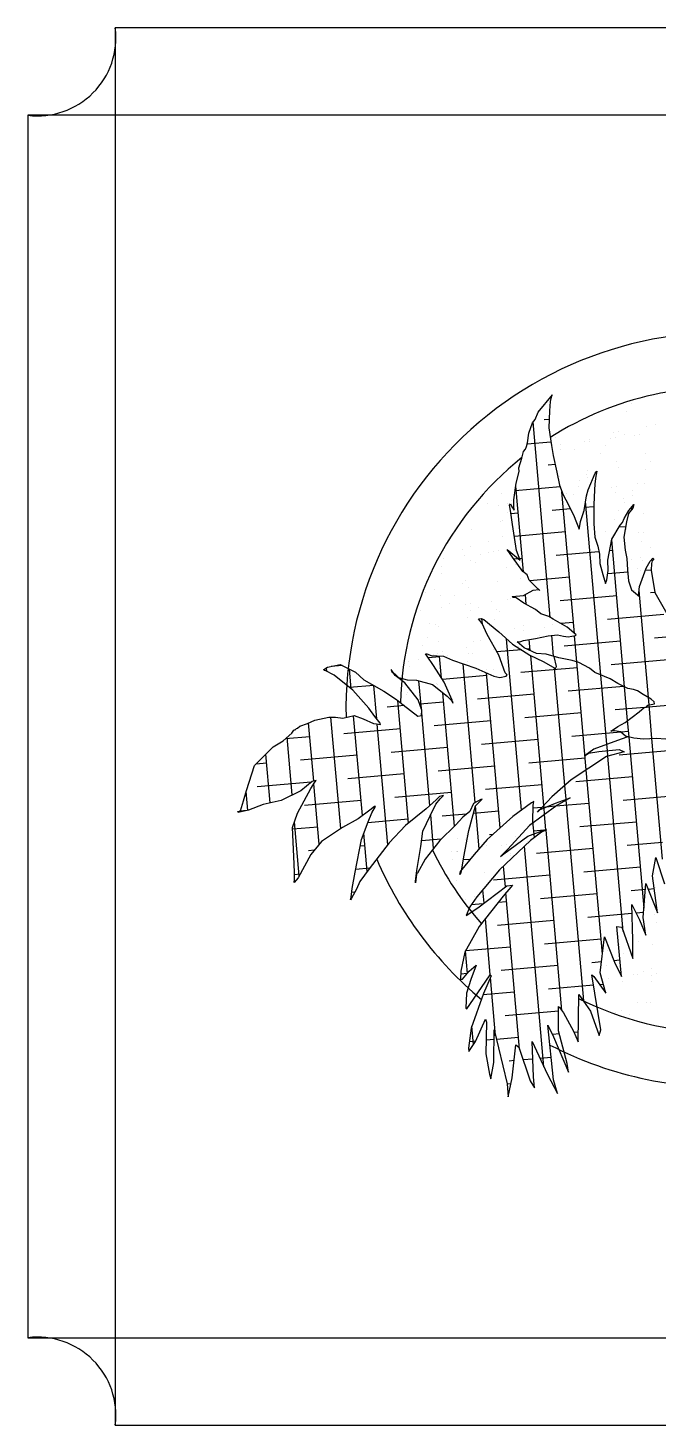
# Model space of a CAD drawing. Header units: inches. Extents: x 50.27 to 53.33, y 56.39 to 58.73.
# Drawn here: x 51.705 to 51.976, y 56.989 to 57.589 of the extents above; entities that cross this region are included whole.
import ezdxf

# ---------------------------------------------------------------- set-up
doc = ezdxf.new("R2010")
doc.units = ezdxf.units.IN
doc.header["$MEASUREMENT"] = 0

msp = doc.modelspace()

# ---------------------------------------------------------------- linework, layer by layer
for p, q in [((51.74254, 57.58908), (51.74254, 56.98908)), ((52.26754, 57.58908), (51.74254, 57.58908)), ((52.30504, 57.55158), (51.70504, 57.55158)), ((51.70504, 57.55158), (51.70504, 57.02658)), ((51.70504, 57.02658), (52.30504, 57.02658)), ((51.74254, 56.98908), (52.26754, 56.98908))]:
    msp.add_line(p, q)
at = {"color": 252}
for p, q in [((51.92405, 57.42413), (51.93031, 57.43158)), ((51.92929, 57.42868), (51.92893, 57.42465)), ((51.92988, 57.43107), (51.92929, 57.42868)), ((51.92982, 57.43081), (51.92965, 57.4308)), ((51.93031, 57.43158), (51.92988, 57.43107)), ((51.95895, 57.4274), (51.95895, 57.4274)), ((51.96437, 57.42768), (51.96437, 57.42768)), ((51.92161, 57.41954), (51.92275, 57.42089)), ((51.92275, 57.42089), (51.92405, 57.42413)), ((51.92879, 57.42094), (51.92672, 57.42075)), ((51.92893, 57.42465), (51.92866, 57.41738)), ((51.96217, 57.42423), (51.96217, 57.42423)), ((51.91957, 57.41086), (51.92007, 57.41506)), ((51.92007, 57.41506), (51.92161, 57.41954)), ((51.92925, 57.33595), (51.92191, 57.41989)), ((51.92866, 57.41738), (51.92976, 57.40981)), ((51.95643, 57.41522), (51.95643, 57.41522)), ((51.95843, 57.41556), (51.95843, 57.41556)), ((51.96098, 57.41454), (51.96098, 57.41454)), ((51.96554, 57.41422), (51.96554, 57.41422)), ((51.96747, 57.41448), (51.96747, 57.41448)), ((51.97077, 57.41812), (51.97077, 57.41812)), ((51.97437, 57.41876), (51.97437, 57.41876)), ((51.91784, 57.40712), (51.91869, 57.40813)), ((51.91869, 57.40813), (51.91905, 57.40928)), ((51.91905, 57.40928), (51.91957, 57.41086)), ((51.92956, 57.41122), (51.91939, 57.41033)), ((51.92976, 57.40981), (51.93051, 57.40543)), ((51.93143, 57.41323), (51.93143, 57.41323)), ((51.9336, 57.41002), (51.9336, 57.41002)), ((51.93364, 57.40822), (51.93364, 57.40822)), ((51.94404, 57.41139), (51.94404, 57.41139)), ((51.94598, 57.41165), (51.94598, 57.41165)), ((51.94605, 57.41218), (51.94605, 57.41218)), ((51.95299, 57.40982), (51.95299, 57.40982)), ((51.9551, 57.41285), (51.9551, 57.41285)), ((51.95726, 57.41337), (51.95726, 57.41337)), ((51.91582, 57.40015), (51.91708, 57.40429)), ((51.91708, 57.40429), (51.91784, 57.40712)), ((51.93051, 57.40543), (51.93204, 57.39837)), ((51.93978, 57.40786), (51.93978, 57.40786)), ((51.95079, 57.40637), (51.95079, 57.40637)), ((51.95788, 57.4029), (51.95788, 57.4029)), ((51.97026, 57.40627), (51.97026, 57.40627)), ((51.97236, 57.40296), (51.97236, 57.40296)), ((51.91472, 57.39357), (51.91593, 57.39861)), ((51.91593, 57.39861), (51.91582, 57.40015)), ((51.93135, 57.40158), (51.92842, 57.40133)), ((51.93204, 57.39837), (51.9332, 57.39279)), ((51.93312, 57.39637), (51.93312, 57.39637)), ((51.94505, 57.39736), (51.94505, 57.39736)), ((51.94547, 57.39893), (51.94547, 57.39893)), ((51.94559, 57.39076), (51.94851, 57.39783)), ((51.94891, 57.39663), (51.94836, 57.39334)), ((51.94851, 57.39783), (51.94922, 57.39868)), ((51.94922, 57.39868), (51.94891, 57.39663)), ((51.95879, 57.40013), (51.95879, 57.40013)), ((51.97016, 57.3995), (51.97016, 57.3995)), ((51.9137, 57.38635), (51.91472, 57.39357)), ((51.93351, 57.39199), (51.91426, 57.3903)), ((51.91775, 57.35552), (51.91454, 57.39226)), ((51.9332, 57.39279), (51.93485, 57.38851)), ((51.94162, 57.39196), (51.94162, 57.39196)), ((51.94168, 57.39473), (51.94168, 57.39473)), ((51.94485, 57.3882), (51.94559, 57.39076)), ((51.94527, 57.39049), (51.94527, 57.39049)), ((51.9454, 57.39591), (51.9454, 57.39591)), ((51.94836, 57.39334), (51.94812, 57.38777)), ((51.95571, 57.39186), (51.95571, 57.39186)), ((51.95765, 57.39211), (51.95765, 57.39211)), ((51.96442, 57.39049), (51.96442, 57.39049)), ((51.96677, 57.39332), (51.96677, 57.39332)), ((51.9697, 57.39361), (51.9697, 57.39361)), ((51.90228, 57.38482), (51.90228, 57.38482)), ((51.90833, 57.38903), (51.90833, 57.38903)), ((51.91081, 57.385), (51.91081, 57.385)), ((51.91185, 57.38414), (51.91228, 57.38465)), ((51.91215, 57.38187), (51.91185, 57.38414)), ((51.91228, 57.38465), (51.91279, 57.38335)), ((51.91272, 57.3862), (51.91272, 57.3862)), ((51.91358, 57.38356), (51.9137, 57.38635)), ((51.93964, 57.32908), (51.93432, 57.38988)), ((51.93485, 57.38851), (51.93714, 57.38428)), ((51.93615, 57.38928), (51.93615, 57.38928)), ((51.93714, 57.38428), (51.93962, 57.37932)), ((51.93942, 57.38851), (51.93942, 57.38851)), ((51.9439, 57.38178), (51.94485, 57.3882)), ((51.95099, 57.31117), (51.94448, 57.38565)), ((51.94804, 57.38408), (51.94796, 57.37607)), ((51.94812, 57.38777), (51.94804, 57.38408)), ((51.9573, 57.38965), (51.9573, 57.38965)), ((51.96069, 57.387), (51.96069, 57.387)), ((51.96098, 57.3851), (51.96098, 57.3851)), ((51.96309, 57.38185), (51.96522, 57.38439)), ((51.96441, 57.38818), (51.96441, 57.38818)), ((51.96522, 57.38439), (51.9647, 57.38281)), ((51.90709, 57.38383), (51.90709, 57.38383)), ((51.91087, 57.38096), (51.91087, 57.38096)), ((51.91314, 57.37584), (51.91215, 57.38187)), ((51.91555, 57.38063), (51.9124, 57.38035)), ((51.91279, 57.38335), (51.91381, 57.38192)), ((51.91381, 57.38192), (51.91358, 57.38356)), ((51.93798, 57.38259), (51.93012, 57.3819)), ((51.93962, 57.37932), (51.94021, 57.37738)), ((51.94222, 57.37714), (51.9439, 57.38178)), ((51.94321, 57.38149), (51.94321, 57.38149)), ((51.94804, 57.38347), (51.9441, 57.38313)), ((51.95878, 57.38164), (51.95878, 57.38164)), ((51.96034, 57.37665), (51.961, 57.3784)), ((51.961, 57.3784), (51.96309, 57.38185)), ((51.96285, 57.38061), (51.96202, 57.37697)), ((51.9647, 57.38281), (51.96285, 57.38061)), ((51.96434, 57.38238), (51.96426, 57.38325)), ((51.96913, 57.38036), (51.96913, 57.38036)), ((51.89543, 57.37381), (51.89543, 57.37381)), ((51.90782, 57.37719), (51.90782, 57.37719)), ((51.90867, 57.37751), (51.90867, 57.37751)), ((51.91481, 57.36463), (51.91314, 57.37584)), ((51.93583, 57.37261), (51.91391, 57.3707)), ((51.94021, 57.37738), (51.94167, 57.37384)), ((51.94167, 57.37384), (51.94205, 57.37526)), ((51.94205, 57.37526), (51.94222, 57.37714)), ((51.94796, 57.37607), (51.94848, 57.37044)), ((51.95304, 57.37263), (51.95304, 57.37263)), ((51.95576, 57.36952), (51.95934, 57.37547)), ((51.95678, 57.3778), (51.95678, 57.3778)), ((51.96167, 57.37488), (51.95884, 57.37463)), ((51.95934, 57.37547), (51.96034, 57.37665)), ((51.96202, 57.37697), (51.96092, 57.37039)), ((51.96222, 57.37376), (51.96222, 57.37376)), ((51.96738, 57.37233), (51.96738, 57.37233)), ((51.96932, 57.37258), (51.96932, 57.37258)), ((51.89523, 57.36636), (51.89523, 57.36636)), ((51.90293, 57.3685), (51.90293, 57.3685)), ((51.90862, 57.37059), (51.90862, 57.37059)), ((51.94848, 57.37044), (51.94966, 57.36656)), ((51.94883, 57.36954), (51.94883, 57.36954)), ((51.94961, 57.36724), (51.94961, 57.36724)), ((51.94966, 57.36656), (51.95036, 57.36309)), ((51.95407, 57.36055), (51.95576, 57.36952)), ((51.96122, 57.30616), (51.9557, 57.3692)), ((51.96092, 57.37039), (51.96143, 57.36476)), ((51.96861, 57.36852), (51.96861, 57.36852)), ((51.88139, 57.36101), (51.88139, 57.36101)), ((51.88332, 57.36126), (51.88332, 57.36126)), ((51.89151, 57.36519), (51.89151, 57.36519)), ((51.89245, 57.36246), (51.89245, 57.36246)), ((51.89486, 57.36056), (51.89486, 57.36056)), ((51.89949, 57.3631), (51.89949, 57.3631)), ((51.90289, 57.36384), (51.90289, 57.36384)), ((51.90482, 57.36409), (51.90482, 57.36409)), ((51.90726, 57.36452), (51.90726, 57.36452)), ((51.91079, 57.36512), (51.91634, 57.36046)), ((51.91303, 57.36179), (51.91079, 57.36512)), ((51.91757, 57.35568), (51.91303, 57.36179)), ((51.91562, 57.36106), (51.9137, 57.36089)), ((51.91395, 57.36529), (51.91395, 57.36529)), ((51.91594, 57.36166), (51.91481, 57.36463)), ((51.91634, 57.36046), (51.91594, 57.36166)), ((51.91725, 57.3612), (51.91613, 57.3611)), ((51.95016, 57.36408), (51.93182, 57.36248)), ((51.95036, 57.36309), (51.95064, 57.3591)), ((51.95419, 57.35612), (51.95407, 57.36055)), ((51.95611, 57.3646), (51.95481, 57.36449)), ((51.96143, 57.36476), (51.96214, 57.36128)), ((51.96214, 57.36128), (51.96247, 57.35639)), ((51.96413, 57.36064), (51.96413, 57.36064)), ((51.96785, 57.36181), (51.96785, 57.36181)), ((51.96897, 57.36037), (51.96897, 57.36037)), ((51.97053, 57.35713), (51.97219, 57.36006)), ((51.97219, 57.36006), (51.97333, 57.36142)), ((51.97241, 57.36577), (51.97241, 57.36577)), ((51.97309, 57.36018), (51.97274, 57.35903)), ((51.9738, 57.36102), (51.97309, 57.36018)), ((51.97333, 57.36142), (51.9738, 57.36102)), ((51.88251, 57.358), (51.88251, 57.358)), ((51.88275, 57.35495), (51.88275, 57.35495)), ((51.89729, 57.35965), (51.89729, 57.35965)), ((51.91052, 57.35746), (51.91052, 57.35746)), ((51.91424, 57.35863), (51.91424, 57.35863)), ((51.91934, 57.35419), (51.91757, 57.35568)), ((51.92028, 57.35196), (51.91934, 57.35419)), ((51.95064, 57.3591), (51.95187, 57.35432)), ((51.95187, 57.35432), (51.95304, 57.35044)), ((51.95357, 57.35203), (51.95419, 57.35612)), ((51.96257, 57.35538), (51.95396, 57.35463)), ((51.96247, 57.35639), (51.96293, 57.35167)), ((51.96677, 57.35692), (51.96677, 57.35692)), ((51.96754, 57.34924), (51.97053, 57.35713)), ((51.96806, 57.35586), (51.96806, 57.35586)), ((51.97261, 57.35626), (51.97012, 57.35604)), ((51.97274, 57.35903), (51.97261, 57.35625)), ((51.97261, 57.35625), (51.97416, 57.34658)), ((51.89155, 57.35064), (51.89155, 57.35064)), ((51.89304, 57.35195), (51.89304, 57.35195)), ((51.89434, 57.34871), (51.89434, 57.34871)), ((51.90668, 57.35128), (51.90668, 57.35128)), ((51.91666, 57.35279), (51.91666, 57.35279)), ((51.92307, 57.34904), (51.92028, 57.35196)), ((51.93753, 57.35319), (51.92053, 57.3517)), ((51.92484, 57.34755), (51.92307, 57.34904)), ((51.95304, 57.35044), (51.95357, 57.35203)), ((51.96293, 57.35167), (51.96411, 57.34779)), ((51.96718, 57.34522), (51.96754, 57.34924)), ((51.87593, 57.34656), (51.87593, 57.34656)), ((51.87965, 57.34773), (51.87965, 57.34773)), ((51.88196, 57.34534), (51.88196, 57.34534)), ((51.88811, 57.34524), (51.88811, 57.34524)), ((51.90412, 57.34293), (51.90412, 57.34293)), ((51.91092, 57.34377), (51.91092, 57.34377)), ((51.91205, 57.34422), (51.91205, 57.34422)), ((51.91292, 57.34486), (51.91779, 57.34539)), ((51.91339, 57.34446), (51.91292, 57.34486)), ((51.91464, 57.34428), (51.91339, 57.34446)), ((51.918, 57.34204), (51.91464, 57.34428)), ((51.91779, 57.34539), (51.92193, 57.34768)), ((51.92103, 57.34036), (51.918, 57.34204)), ((51.91898, 57.3415), (51.9186, 57.34583)), ((51.92193, 57.34768), (51.92437, 57.34795)), ((51.92437, 57.34795), (51.92484, 57.34755)), ((51.9578, 57.34518), (51.93352, 57.34305)), ((51.96411, 57.34779), (51.96754, 57.34492)), ((51.96566, 57.3474), (51.96566, 57.3474)), ((51.96754, 57.34492), (51.96718, 57.34522)), ((51.97141, 57.30153), (51.96739, 57.3475)), ((51.97416, 57.34661), (51.97237, 57.34645)), ((51.97416, 57.34658), (51.97988, 57.33659)), ((51.8735, 57.3389), (51.8735, 57.3389)), ((51.88262, 57.3401), (51.88262, 57.3401)), ((51.88591, 57.34179), (51.88591, 57.34179)), ((51.89306, 57.34147), (51.89306, 57.34147)), ((51.89379, 57.33605), (51.89379, 57.33605)), ((51.89494, 57.33883), (51.89494, 57.33883)), ((51.89499, 57.34173), (51.89499, 57.34173)), ((51.89866, 57.34), (51.89866, 57.34)), ((51.90617, 57.33943), (51.90617, 57.33943)), ((51.90748, 57.33838), (51.90748, 57.33838)), ((51.91895, 57.34178), (51.91854, 57.34174)), ((51.92296, 57.33931), (51.92103, 57.34036)), ((51.92521, 57.33743), (51.92296, 57.33931)), ((51.92866, 57.33627), (51.92521, 57.33743)), ((51.9306, 57.33522), (51.92866, 57.33627)), ((51.97808, 57.33716), (51.9538, 57.33504)), ((51.87746, 57.33331), (51.87746, 57.33331)), ((51.88017, 57.33278), (51.88017, 57.33278)), ((51.88138, 57.33209), (51.88138, 57.33209)), ((51.89854, 57.33525), (51.89959, 57.33548)), ((51.90007, 57.33332), (51.89854, 57.33525)), ((51.89959, 57.33548), (51.90079, 57.33507)), ((51.90013, 57.33319), (51.89994, 57.33536)), ((51.90223, 57.32859), (51.90007, 57.33332)), ((51.90079, 57.33507), (51.9072, 57.32969)), ((51.90528, 57.33493), (51.90528, 57.33493)), ((51.91396, 57.3311), (51.91396, 57.3311)), ((51.91767, 57.33227), (51.91767, 57.33227)), ((51.918, 57.33015), (51.918, 57.33015)), ((51.92685, 57.33152), (51.92685, 57.33152)), ((51.93034, 57.33271), (51.93034, 57.33271)), ((51.93651, 57.3317), (51.9306, 57.33522)), ((51.93923, 57.33376), (51.93384, 57.33329)), ((51.94041, 57.32843), (51.93651, 57.3317)), ((51.86903, 57.32953), (51.86903, 57.32953)), ((51.87673, 57.32738), (51.87673, 57.32738)), ((51.88109, 57.32543), (51.88109, 57.32543)), ((51.89647, 57.32558), (51.89647, 57.32558)), ((51.89954, 57.32591), (51.89954, 57.32591)), ((51.90719, 57.31972), (51.90223, 57.32859)), ((51.9072, 57.32969), (51.9131, 57.32443)), ((51.91692, 57.2531), (51.91048, 57.32676)), ((51.9131, 57.32443), (51.92046, 57.31972)), ((51.91512, 57.3254), (51.91666, 57.32556)), ((51.91807, 57.32293), (51.91512, 57.3254)), ((51.91666, 57.32556), (51.91784, 57.32601)), ((51.91784, 57.32601), (51.923, 57.32687)), ((51.92071, 57.32171), (51.9203, 57.32642)), ((51.923, 57.32687), (51.92844, 57.32808)), ((51.92465, 57.32806), (51.92465, 57.32806)), ((51.92844, 57.32808), (51.93242, 57.3285)), ((51.93072, 57.3192), (51.92992, 57.32824)), ((51.93242, 57.3285), (51.9349, 57.32786)), ((51.9349, 57.32786), (51.93691, 57.32761)), ((51.9595, 57.32575), (51.93522, 57.32363)), ((51.93691, 57.32761), (51.94013, 57.32809)), ((51.94071, 57.3168), (51.93973, 57.32803)), ((51.94013, 57.32809), (51.94041, 57.32843)), ((51.99222, 57.32861), (51.97407, 57.32702)), ((51.87453, 57.32393), (51.87453, 57.32393)), ((51.87579, 57.32024), (51.87624, 57.32034)), ((51.87648, 57.31926), (51.87579, 57.32024)), ((51.87624, 57.32034), (51.87814, 57.31963)), ((51.8791, 57.31531), (51.87648, 57.31926)), ((51.8818, 57.31895), (51.87697, 57.31853)), ((51.87814, 57.31963), (51.88344, 57.31922)), ((51.87936, 57.32019), (51.87936, 57.32019)), ((51.88086, 57.32024), (51.88086, 57.32024)), ((51.8826, 57.30986), (51.88177, 57.31935)), ((51.88308, 57.32136), (51.88308, 57.32136)), ((51.88344, 57.31922), (51.88728, 57.31758)), ((51.88517, 57.31937), (51.88517, 57.31937)), ((51.89321, 57.3228), (51.89321, 57.3228)), ((51.89429, 57.32057), (51.89429, 57.32057)), ((51.8961, 57.32052), (51.8961, 57.32052)), ((51.90473, 57.32194), (51.90473, 57.32194)), ((51.91687, 57.32202), (51.90642, 57.32111)), ((51.90997, 57.31219), (51.90719, 57.31972)), ((51.91579, 57.3234), (51.91579, 57.3234)), ((51.92344, 57.32044), (51.91807, 57.32293)), ((51.92065, 57.32235), (51.91953, 57.32225)), ((51.92046, 57.31972), (51.92629, 57.31694)), ((51.92653, 57.25518), (51.9209, 57.31951)), ((51.9276, 57.32012), (51.92344, 57.32044)), ((51.93292, 57.31855), (51.9276, 57.32012)), ((51.93198, 57.3148), (51.93103, 57.31911)), ((51.93867, 57.31748), (51.93292, 57.31855)), ((51.8321, 57.31351), (51.83361, 57.31452)), ((51.83219, 57.31308), (51.8321, 57.31351)), ((51.83264, 57.31318), (51.83219, 57.31308)), ((51.83658, 57.3111), (51.83264, 57.31318)), ((51.83341, 57.31278), (51.83327, 57.3143)), ((51.83361, 57.31452), (51.83903, 57.31572)), ((51.8399, 57.31529), (51.8352, 57.31487)), ((51.83903, 57.31572), (51.84561, 57.31242)), ((51.84385, 57.3052), (51.84311, 57.31368)), ((51.84561, 57.31242), (51.84918, 57.30914)), ((51.86267, 57.311), (51.861, 57.31357)), ((51.861, 57.31357), (51.86124, 57.31249)), ((51.86124, 57.31249), (51.86253, 57.31164)), ((51.86848, 57.31687), (51.86848, 57.31687)), ((51.86879, 57.31492), (51.86879, 57.31492)), ((51.87279, 57.31774), (51.87279, 57.31774)), ((51.88368, 57.30818), (51.8791, 57.31531)), ((51.88728, 57.31758), (51.89737, 57.31415)), ((51.89706, 57.25637), (51.89184, 57.31603)), ((51.8939, 57.31707), (51.8939, 57.31707)), ((51.89737, 57.31415), (51.90509, 57.31065)), ((51.9078, 57.24554), (51.90198, 57.31206)), ((51.9021, 57.31363), (51.9021, 57.31363)), ((51.90504, 57.31352), (51.90504, 57.31352)), ((51.91081, 57.31124), (51.90997, 57.31219)), ((51.94093, 57.31434), (51.91665, 57.31221)), ((51.92629, 57.31694), (51.93152, 57.31402)), ((51.93557, 57.26377), (51.93115, 57.31422)), ((51.93152, 57.31402), (51.93198, 57.3148)), ((51.94151, 57.31654), (51.93867, 57.31748)), ((51.94477, 57.27047), (51.94071, 57.3168)), ((51.94612, 57.31411), (51.94151, 57.31654)), ((51.94836, 57.31223), (51.94612, 57.31411)), ((51.95499, 57.30956), (51.94836, 57.31223)), ((51.97978, 57.31774), (51.9555, 57.31561)), ((51.84448, 57.3047), (51.83658, 57.3111)), ((51.85353, 57.30669), (51.84314, 57.30578)), ((51.84918, 57.30914), (51.85784, 57.30426)), ((51.85476, 57.29242), (51.85351, 57.3067)), ((51.86253, 57.31164), (51.86412, 57.31018)), ((51.86685, 57.30784), (51.86267, 57.311)), ((51.86412, 57.31018), (51.86781, 57.30919)), ((51.87258, 57.30051), (51.86685, 57.30784)), ((51.86781, 57.30919), (51.87182, 57.30894)), ((51.87182, 57.30894), (51.87871, 57.30707)), ((51.87396, 57.29674), (51.87292, 57.30865)), ((51.87871, 57.30707), (51.88502, 57.30213)), ((51.88031, 57.30758), (51.88031, 57.30758)), ((51.88089, 57.30695), (51.88089, 57.30695)), ((51.90208, 57.31094), (51.88298, 57.30927)), ((51.88715, 57.30034), (51.88368, 57.30818)), ((51.90509, 57.31065), (51.90759, 57.31007)), ((51.90759, 57.31007), (51.9103, 57.31067)), ((51.9103, 57.31067), (51.91081, 57.31124)), ((51.96094, 57.3063), (51.93692, 57.3042)), ((51.95359, 57.28145), (51.95099, 57.31117)), ((51.95837, 57.30759), (51.95499, 57.30956)), ((51.96262, 57.30546), (51.95837, 57.30759)), ((51.9612, 57.30632), (51.96094, 57.3063)), ((51.96249, 57.29164), (51.96122, 57.30616)), ((51.85141, 57.29695), (51.84448, 57.3047)), ((51.85784, 57.30426), (51.86322, 57.3007)), ((51.86322, 57.3007), (51.8661, 57.29839)), ((51.86847, 57.2476), (51.86387, 57.30018)), ((51.8675, 57.30273), (51.8675, 57.30273)), ((51.8679, 57.30362), (51.8679, 57.30362)), ((51.87419, 57.29611), (51.87258, 57.30051)), ((51.88816, 57.24632), (51.88314, 57.3036)), ((51.88472, 57.30266), (51.88472, 57.30266)), ((51.88502, 57.30213), (51.88646, 57.30064)), ((51.88646, 57.30064), (51.8873, 57.29969)), ((51.88744, 57.29904), (51.88715, 57.30034)), ((51.92235, 57.30293), (51.89807, 57.3008)), ((51.96499, 57.30492), (51.96262, 57.30546)), ((51.96671, 57.30434), (51.96499, 57.30492)), ((51.96924, 57.30279), (51.96671, 57.30434)), ((51.97262, 57.30082), (51.96924, 57.30279)), ((51.97169, 57.29832), (51.97141, 57.30153)), ((51.97392, 57.29973), (51.97262, 57.30082)), ((51.85392, 57.29343), (51.85141, 57.29695)), ((51.86654, 57.29804), (51.85922, 57.2974)), ((51.8661, 57.29839), (51.87241, 57.29345)), ((51.8835, 57.29953), (51.87327, 57.29863)), ((51.87341, 57.29675), (51.87341, 57.29675)), ((51.87406, 57.29382), (51.87419, 57.29611)), ((51.8776, 57.25514), (51.87412, 57.29488)), ((51.8873, 57.29969), (51.88744, 57.29904)), ((51.94263, 57.29491), (51.91835, 57.29279)), ((51.96992, 57.2973), (51.9572, 57.29619)), ((51.96145, 57.29086), (51.96744, 57.29536)), ((51.96744, 57.29536), (51.96964, 57.29726)), ((51.96964, 57.29726), (51.97054, 57.29738)), ((51.98148, 57.29831), (51.96992, 57.2973)), ((51.97054, 57.29738), (51.97125, 57.29822)), ((51.97125, 57.29822), (51.97397, 57.29883)), ((51.97295, 57.28388), (51.97169, 57.29832)), ((51.97397, 57.29883), (51.97392, 57.29973)), ((51.81981, 57.28769), (51.82031, 57.28825)), ((51.82031, 57.28825), (51.82076, 57.28835)), ((51.82076, 57.28835), (51.82183, 57.28927)), ((51.82183, 57.28927), (51.82504, 57.29043)), ((51.82504, 57.29043), (51.82821, 57.29181)), ((51.82774, 57.26566), (51.82555, 57.29065)), ((51.82821, 57.29181), (51.83424, 57.29315)), ((51.83424, 57.29315), (51.83709, 57.2931)), ((51.83932, 57.24521), (51.83512, 57.29313)), ((51.83709, 57.2931), (51.84019, 57.29265)), ((51.84019, 57.29265), (51.84516, 57.29376)), ((51.86492, 57.28811), (51.84064, 57.28599)), ((51.84861, 57.25082), (51.84486, 57.29369)), ((51.84516, 57.29376), (51.84895, 57.29233)), ((51.84895, 57.29233), (51.85334, 57.29036)), ((51.85334, 57.29036), (51.85464, 57.29019)), ((51.8563, 57.29056), (51.85392, 57.29343)), ((51.85464, 57.29019), (51.85644, 57.28991)), ((51.8595, 57.23828), (51.85496, 57.29014)), ((51.85644, 57.28991), (51.8563, 57.29056)), ((51.87241, 57.29345), (51.87406, 57.29382)), ((51.90378, 57.29151), (51.87949, 57.28939)), ((51.95527, 57.2871), (51.95688, 57.28806)), ((51.95688, 57.28806), (51.95837, 57.28911)), ((51.95837, 57.28911), (51.96145, 57.29086)), ((51.96311, 57.28457), (51.96249, 57.29164)), ((51.81036, 57.28038), (51.81455, 57.2829)), ((51.81455, 57.2829), (51.81839, 57.28624)), ((51.82607, 57.28471), (51.81558, 57.2838)), ((51.81848, 57.25968), (51.81631, 57.28443)), ((51.81839, 57.28624), (51.8192, 57.28755)), ((51.8192, 57.28755), (51.81981, 57.28769)), ((51.8192, 57.28755), (51.81981, 57.28769)), ((51.81981, 57.28769), (51.8192, 57.28755)), ((51.92405, 57.2835), (51.89977, 57.28137)), ((51.95963, 57.28661), (51.93862, 57.28477)), ((51.95966, 57.2837), (51.94797, 57.27936)), ((51.95617, 57.28721), (51.95527, 57.2871)), ((51.95681, 57.28725), (51.95617, 57.28721)), ((51.95943, 57.28678), (51.95681, 57.28725)), ((51.96156, 57.28499), (51.95943, 57.28678)), ((51.9629, 57.2869), (51.95963, 57.28661)), ((51.96258, 57.28471), (51.95966, 57.2837)), ((51.96515, 57.284), (51.96156, 57.28499)), ((51.96954, 57.21109), (51.96311, 57.28457)), ((51.96932, 57.28368), (51.96515, 57.284)), ((51.9748, 57.28398), (51.96932, 57.28368)), ((51.97748, 57.23211), (51.97295, 57.28388)), ((51.97897, 57.28366), (51.9748, 57.28398)), ((51.80236, 57.27227), (51.81036, 57.28038)), ((51.80898, 57.2563), (51.80716, 57.27714)), ((51.84635, 57.2767), (51.82207, 57.27458)), ((51.8852, 57.2801), (51.86092, 57.27798)), ((51.95341, 57.27624), (51.93828, 57.26614)), ((51.94797, 57.27936), (51.9443, 57.27667)), ((51.9443, 57.27667), (51.94565, 57.27756)), ((51.94565, 57.27756), (51.95017, 57.27838)), ((51.95017, 57.27838), (51.95888, 57.27916)), ((51.96108, 57.27818), (51.95341, 57.27624)), ((51.95383, 57.27871), (51.95359, 57.28145)), ((51.95403, 57.2764), (51.95383, 57.27871)), ((51.96063, 57.201), (51.95403, 57.2764)), ((51.95888, 57.27916), (51.96108, 57.27818)), ((51.98318, 57.27889), (51.9589, 57.27676)), ((51.7989, 57.26154), (51.80236, 57.27227)), ((51.8075, 57.2733), (51.80299, 57.27291)), ((51.90548, 57.27209), (51.88119, 57.26996)), ((51.94433, 57.27549), (51.92004, 57.27336)), ((51.95169, 57.19134), (51.94477, 57.27047)), ((51.82669, 57.26519), (51.80349, 57.26316)), ((51.82709, 57.26552), (51.82213, 57.26148)), ((51.8265, 57.26245), (51.82828, 57.2651)), ((51.82874, 57.26589), (51.82709, 57.26552)), ((51.83011, 57.23853), (51.82785, 57.26445)), ((51.82828, 57.2651), (51.82874, 57.26589)), ((51.86662, 57.26869), (51.84234, 57.26656)), ((51.92575, 57.26407), (51.90147, 57.26195)), ((51.93828, 57.26614), (51.93002, 57.25893)), ((51.9646, 57.26747), (51.94032, 57.26535)), ((51.79765, 57.25719), (51.7989, 57.26154)), ((51.79948, 57.25306), (51.79878, 57.26112)), ((51.82213, 57.26148), (51.81373, 57.25735)), ((51.82078, 57.25189), (51.8265, 57.26245)), ((51.8869, 57.26067), (51.86262, 57.25855)), ((51.88176, 57.25906), (51.88034, 57.25761)), ((51.88342, 57.25943), (51.88176, 57.25906)), ((51.882, 57.25798), (51.88342, 57.25943)), ((51.93002, 57.25893), (51.92384, 57.25228)), ((51.93155, 57.2562), (51.93785, 57.25842)), ((51.93785, 57.25842), (51.9321, 57.25516)), ((51.93609, 57.2578), (51.93557, 57.26377)), ((51.98488, 57.25946), (51.9606, 57.25733)), ((51.7952, 57.25257), (51.79625, 57.2528)), ((51.79529, 57.25213), (51.7952, 57.25257)), ((51.79966, 57.2531), (51.79529, 57.25213)), ((51.79921, 57.253), (51.79583, 57.25271)), ((51.79625, 57.2528), (51.79765, 57.25719)), ((51.80605, 57.25565), (51.79966, 57.2531)), ((51.81373, 57.25735), (51.80605, 57.25565)), ((51.84805, 57.25728), (51.82377, 57.25515)), ((51.8518, 57.2531), (51.84675, 57.24949)), ((51.85382, 57.25468), (51.8518, 57.2531)), ((51.85269, 57.25194), (51.85427, 57.25478)), ((51.85427, 57.25478), (51.85382, 57.25468)), ((51.876, 57.25371), (51.86716, 57.24654)), ((51.88034, 57.25761), (51.876, 57.25371)), ((51.87777, 57.2507), (51.88012, 57.25575)), ((51.88012, 57.25575), (51.882, 57.25798)), ((51.89472, 57.25264), (51.89179, 57.25018)), ((51.89433, 57.2444), (51.8972, 57.255)), ((51.89635, 57.25595), (51.89472, 57.25264)), ((51.90718, 57.25266), (51.8963, 57.25171)), ((51.89943, 57.25776), (51.89635, 57.25595)), ((51.8988, 57.23657), (51.89719, 57.25497)), ((51.8972, 57.255), (51.90003, 57.2579)), ((51.90003, 57.2579), (51.89943, 57.25776)), ((51.92125, 57.25626), (51.91322, 57.2504)), ((51.9321, 57.25516), (51.9204, 57.2465)), ((51.92221, 57.25692), (51.92125, 57.25626)), ((51.92177, 57.24822), (51.92194, 57.25528)), ((51.9257, 57.25428), (51.92191, 57.25395)), ((51.92194, 57.25528), (51.92221, 57.25692)), ((51.92384, 57.25228), (51.92469, 57.2533)), ((51.92469, 57.2533), (51.93155, 57.2562)), ((51.92737, 57.25443), (51.9257, 57.25428)), ((51.92662, 57.25411), (51.92653, 57.25518)), ((51.92687, 57.25129), (51.92662, 57.25411)), ((51.9316, 57.2548), (51.92737, 57.25443)), ((51.94603, 57.25606), (51.9316, 57.2548)), ((51.93612, 57.25744), (51.93609, 57.2578)), ((51.94366, 57.1712), (51.93612, 57.25744)), ((51.81866, 57.24576), (51.82078, 57.25189)), ((51.82152, 57.2249), (51.81949, 57.24814)), ((51.84675, 57.24949), (51.84015, 57.24577)), ((51.84826, 57.24054), (51.85115, 57.2482)), ((51.86832, 57.24926), (51.85097, 57.24774)), ((51.85115, 57.2482), (51.85269, 57.25194)), ((51.86716, 57.24654), (51.86012, 57.23909)), ((51.87464, 57.24412), (51.87777, 57.2507)), ((51.87921, 57.2367), (51.87795, 57.25109)), ((51.88859, 57.24676), (51.88186, 57.24006)), ((51.89329, 57.25145), (51.88289, 57.25054)), ((51.89179, 57.25018), (51.88859, 57.24676)), ((51.88991, 57.24729), (51.88991, 57.24729)), ((51.91322, 57.2504), (51.90215, 57.24048)), ((51.9204, 57.2465), (51.91112, 57.2364)), ((51.92007, 57.24635), (51.92007, 57.24635)), ((51.92254, 57.24139), (51.92177, 57.24822)), ((51.92745, 57.2447), (51.92687, 57.25129)), ((51.9663, 57.24805), (51.94202, 57.24592)), ((51.8193, 57.23005), (51.81866, 57.24576)), ((51.82947, 57.24586), (51.8187, 57.24492)), ((51.84015, 57.24577), (51.83107, 57.23968)), ((51.84551, 57.22657), (51.84826, 57.24054)), ((51.85071, 57.2268), (51.84928, 57.24324)), ((51.87372, 57.23758), (51.87464, 57.24412)), ((51.88252, 57.24072), (51.87406, 57.23998)), ((51.88186, 57.24006), (51.87557, 57.2321)), ((51.88966, 57.2411), (51.88966, 57.2411)), ((51.89211, 57.23304), (51.89433, 57.2444)), ((51.89276, 57.24074), (51.89276, 57.24074)), ((51.89338, 57.24227), (51.89338, 57.24227)), ((51.90215, 57.24048), (51.89662, 57.23404)), ((51.90457, 57.24265), (51.90317, 57.24252)), ((51.92084, 57.24007), (51.90753, 57.22757)), ((51.90941, 57.23437), (51.91961, 57.24197)), ((51.91415, 57.24197), (51.91415, 57.24197)), ((51.91961, 57.24197), (51.92697, 57.24474)), ((51.92548, 57.24368), (51.92084, 57.24007)), ((51.92651, 57.24457), (51.92222, 57.24419)), ((51.92773, 57.24468), (51.92548, 57.24368)), ((51.92697, 57.24474), (51.92773, 57.24468)), ((51.93423, 57.16715), (51.92746, 57.24456)), ((51.82646, 57.23413), (51.82109, 57.22411)), ((51.82797, 57.23594), (51.82547, 57.23573)), ((51.83107, 57.23968), (51.82646, 57.23413)), ((51.84975, 57.23785), (51.84769, 57.23767)), ((51.86012, 57.23909), (51.85153, 57.2279)), ((51.87206, 57.22724), (51.87372, 57.23758)), ((51.88692, 57.23532), (51.88692, 57.23532)), ((51.88885, 57.23558), (51.88885, 57.23558)), ((51.88932, 57.23535), (51.88932, 57.23535)), ((51.88939, 57.23545), (51.88939, 57.23545)), ((51.89662, 57.23404), (51.89064, 57.22683)), ((51.90174, 57.23801), (51.90174, 57.23801)), ((51.91112, 57.2364), (51.90792, 57.23331)), ((51.90792, 57.23331), (51.90941, 57.23437)), ((51.90842, 57.23815), (51.90842, 57.23815)), ((51.91035, 57.23841), (51.91035, 57.23841)), ((51.91239, 57.23454), (51.91239, 57.23454)), ((51.92656, 57.14295), (51.91827, 57.23766)), ((51.91948, 57.23961), (51.91948, 57.23961)), ((51.94773, 57.23663), (51.92344, 57.23451)), ((51.97745, 57.23923), (51.9623, 57.23791)), ((51.81951, 57.22625), (51.8193, 57.23005)), ((51.85179, 57.22824), (51.84574, 57.22771)), ((51.87557, 57.2321), (51.8723, 57.22616)), ((51.88712, 57.2319), (51.88712, 57.2319)), ((51.89124, 57.22696), (51.89211, 57.23304)), ((51.89494, 57.23202), (51.89192, 57.23175)), ((51.90867, 57.23337), (51.90867, 57.23337)), ((51.91001, 57.22022), (51.90923, 57.22916)), ((51.91213, 57.23388), (51.91213, 57.23388)), ((51.968, 57.22862), (51.94372, 57.2265)), ((51.97322, 57.22498), (51.97456, 57.23281)), ((51.97456, 57.23281), (51.97838, 57.22152)), ((51.82109, 57.22411), (51.81932, 57.22213)), ((51.81932, 57.22213), (51.81953, 57.22331)), ((51.81953, 57.22331), (51.81951, 57.22625)), ((51.82191, 57.22563), (51.81952, 57.22542)), ((51.84423, 57.21949), (51.84551, 57.22657)), ((51.84752, 57.22249), (51.84603, 57.21921)), ((51.85153, 57.2279), (51.84752, 57.22249)), ((51.87136, 57.22256), (51.87206, 57.22724)), ((51.8715, 57.22191), (51.87136, 57.22256)), ((51.87179, 57.2256), (51.8715, 57.22191)), ((51.8723, 57.22616), (51.87179, 57.2256)), ((51.88884, 57.22279), (51.88884, 57.22279)), ((51.89064, 57.22683), (51.89028, 57.22562)), ((51.89028, 57.22562), (51.89088, 57.22575)), ((51.89088, 57.22575), (51.89124, 57.22696)), ((51.89119, 57.22785), (51.89119, 57.22785)), ((51.90753, 57.22757), (51.89773, 57.21588)), ((51.90122, 57.22617), (51.90122, 57.22617)), ((51.92915, 57.22522), (51.90487, 57.2231)), ((51.97536, 57.20905), (51.97322, 57.22498)), ((51.97414, 57.22574), (51.97414, 57.22574)), ((51.84379, 57.21577), (51.84423, 57.21949)), ((51.84603, 57.21921), (51.84389, 57.21534)), ((51.8453, 57.21789), (51.84403, 57.21777)), ((51.8982, 57.21116), (51.9106, 57.22067)), ((51.90906, 57.21619), (51.89875, 57.20319)), ((51.90084, 57.21319), (51.90033, 57.21899)), ((51.91304, 57.22093), (51.90906, 57.21619)), ((51.91611, 57.15053), (51.91024, 57.2176)), ((51.9106, 57.22067), (51.91304, 57.22093)), ((51.94943, 57.21721), (51.92514, 57.21508)), ((51.97017, 57.21902), (51.964, 57.21848)), ((51.96921, 57.207), (51.97038, 57.2216)), ((51.97038, 57.2216), (51.97496, 57.21025)), ((51.97398, 57.21936), (51.97138, 57.21913)), ((51.97436, 57.22006), (51.97436, 57.22006)), ((51.84358, 57.21459), (51.84379, 57.21577)), ((51.84389, 57.21534), (51.84358, 57.21459)), ((51.89309, 57.21473), (51.89309, 57.21473)), ((51.89481, 57.21169), (51.8932, 57.20785)), ((51.8932, 57.20785), (51.8982, 57.21116)), ((51.89773, 57.21588), (51.89481, 57.21169)), ((51.9005, 57.21293), (51.89536, 57.21248)), ((51.89681, 57.2159), (51.89681, 57.2159)), ((51.91057, 57.21381), (51.90692, 57.21349)), ((51.96424, 57.2126), (51.9676, 57.20604)), ((51.96479, 57.19742), (51.96424, 57.2126)), ((51.97023, 57.21329), (51.97023, 57.21329)), ((51.97496, 57.21025), (51.97536, 57.20905)), ((51.90353, 57.18244), (51.90142, 57.20655)), ((51.93085, 57.2058), (51.90657, 57.20367)), ((51.96438, 57.20873), (51.94542, 57.20707)), ((51.9646, 57.20444), (51.9646, 57.20444)), ((51.96938, 57.20917), (51.96614, 57.20888)), ((51.9676, 57.20604), (51.97031, 57.19943)), ((51.97031, 57.19943), (51.96921, 57.207)), ((51.97384, 57.20822), (51.97384, 57.20822)), ((51.97476, 57.20475), (51.97476, 57.20475)), ((51.89875, 57.20319), (51.89257, 57.19222)), ((51.9507, 57.18327), (51.95259, 57.19871)), ((51.95259, 57.19871), (51.95684, 57.18793)), ((51.95794, 57.20317), (51.95995, 57.20293)), ((51.95983, 57.18167), (51.95794, 57.20317)), ((51.95995, 57.20293), (51.96471, 57.1894)), ((51.9703, 57.19946), (51.9703, 57.19946)), ((51.89257, 57.19222), (51.89095, 57.18405)), ((51.91227, 57.19438), (51.89283, 57.19268)), ((51.8937, 57.183), (51.89285, 57.19271)), ((51.95113, 57.19778), (51.92684, 57.19566)), ((51.95385, 57.19272), (51.95385, 57.19272)), ((51.95885, 57.19543), (51.95885, 57.19543)), ((51.96471, 57.1894), (51.96479, 57.19742)), ((51.96724, 57.19694), (51.96724, 57.19694)), ((51.97329, 57.19555), (51.97329, 57.19555)), ((51.8945, 57.18396), (51.89753, 57.18661)), ((51.89753, 57.18661), (51.8952, 57.18048)), ((51.93255, 57.18637), (51.90827, 57.18425)), ((51.95128, 57.18801), (51.94712, 57.18765)), ((51.95322, 57.18658), (51.95322, 57.18658)), ((51.95542, 57.19004), (51.95542, 57.19004)), ((51.95921, 57.1887), (51.95662, 57.18848)), ((51.95684, 57.18793), (51.95983, 57.18167)), ((51.96088, 57.19159), (51.96088, 57.19159)), ((51.89095, 57.18405), (51.89076, 57.18046)), ((51.89076, 57.18046), (51.89166, 57.18057)), ((51.89367, 57.18297), (51.89088, 57.18272)), ((51.89166, 57.18057), (51.8945, 57.18396)), ((51.8952, 57.18048), (51.89328, 57.17459)), ((51.89635, 57.17201), (51.90351, 57.18246)), ((51.90398, 57.18206), (51.90064, 57.17448)), ((51.90351, 57.18246), (51.90398, 57.18206)), ((51.90582, 57.15625), (51.90363, 57.18127)), ((51.9472, 57.18245), (51.94803, 57.18176)), ((51.95094, 57.15882), (51.9472, 57.18245)), ((51.94803, 57.18176), (51.95311, 57.17461)), ((51.95311, 57.17461), (51.9507, 57.18327)), ((51.95449, 57.18101), (51.95449, 57.18101)), ((51.96493, 57.18239), (51.96493, 57.18239)), ((51.96686, 57.18264), (51.96686, 57.18264)), ((51.96914, 57.18381), (51.96914, 57.18381)), ((51.97271, 57.1823), (51.97271, 57.1823)), ((51.97286, 57.18499), (51.97286, 57.18499)), ((51.97479, 57.18317), (51.97479, 57.18317)), ((51.89328, 57.17459), (51.89308, 57.16811)), ((51.89425, 57.17663), (51.89419, 57.17737)), ((51.90064, 57.17448), (51.89537, 57.15956)), ((51.91397, 57.17496), (51.90039, 57.17377)), ((51.94792, 57.17793), (51.92854, 57.17623)), ((51.95208, 57.17829), (51.95058, 57.17816)), ((51.96037, 57.17974), (51.96037, 57.17974)), ((51.97259, 57.17972), (51.97259, 57.17972)), ((51.89308, 57.16811), (51.89344, 57.16782)), ((51.89344, 57.16782), (51.89635, 57.17201)), ((51.93286, 57.1584), (51.93278, 57.16886)), ((51.93278, 57.16886), (51.93325, 57.16847)), ((51.93325, 57.16847), (51.93495, 57.16617)), ((51.94133, 57.15361), (51.94149, 57.17397)), ((51.94149, 57.17397), (51.94657, 57.16682)), ((51.96684, 57.17071), (51.96684, 57.17071)), ((51.97067, 57.17057), (51.97067, 57.17057)), ((51.9722, 57.17046), (51.9722, 57.17046)), ((51.89714, 57.15374), (51.90155, 57.16332)), ((51.90155, 57.16332), (51.90195, 57.16212)), ((51.90195, 57.16212), (51.90163, 57.14853)), ((51.9328, 57.16682), (51.90997, 57.16482)), ((51.93495, 57.16617), (51.93932, 57.15818)), ((51.94657, 57.16682), (51.95034, 57.15644)), ((51.95728, 57.16635), (51.95728, 57.16635)), ((51.95981, 57.16708), (51.95981, 57.16708)), ((51.96341, 57.16531), (51.96341, 57.16531)), ((51.89537, 57.15956), (51.89422, 57.15099)), ((51.89636, 57.15255), (51.89567, 57.16041)), ((51.9051, 57.14475), (51.90521, 57.15881)), ((51.90521, 57.15881), (51.91077, 57.13567)), ((51.93073, 57.13739), (51.92825, 57.16083)), ((51.92825, 57.16083), (51.93073, 57.15586)), ((51.93321, 57.15707), (51.93026, 57.15681)), ((51.93656, 57.14433), (51.93286, 57.1584)), ((51.93932, 57.15818), (51.94133, 57.15361)), ((51.94136, 57.15778), (51.93957, 57.15762)), ((51.95034, 57.15644), (51.95094, 57.15882)), ((51.89422, 57.15099), (51.89434, 57.14945)), ((51.89434, 57.14945), (51.89714, 57.15374)), ((51.89722, 57.15392), (51.89458, 57.15369)), ((51.90518, 57.15461), (51.90176, 57.15432)), ((51.91567, 57.15553), (51.90619, 57.1547)), ((51.9129, 57.13821), (51.91455, 57.15241)), ((51.91455, 57.15241), (51.91585, 57.15132)), ((51.91585, 57.15132), (51.92066, 57.1369)), ((51.92208, 57.13859), (51.92153, 57.15377)), ((51.92153, 57.15377), (51.92813, 57.13957)), ((51.93073, 57.15586), (51.93712, 57.14068)), ((51.90163, 57.14853), (51.90313, 57.13977)), ((51.90372, 57.13783), (51.9051, 57.14475)), ((51.91375, 57.14558), (51.91167, 57.14539)), ((51.9218, 57.14628), (51.91765, 57.14592)), ((51.92972, 57.14697), (51.92489, 57.14655)), ((51.93712, 57.14068), (51.93656, 57.14433)), ((51.90313, 57.13977), (51.90372, 57.13783)), ((51.91128, 57.13004), (51.9129, 57.13821)), ((51.92254, 57.13387), (51.92208, 57.13859)), ((51.92813, 57.13957), (51.93236, 57.13141)), ((51.91077, 57.13567), (51.91128, 57.13004)), ((51.9124, 57.13567), (51.91078, 57.13553)), ((51.92066, 57.1369), (51.92254, 57.13387)), ((51.93236, 57.13141), (51.93073, 57.13739))]:
    msp.add_line(p, q, dxfattribs=at)
for centre, start, end in [((51.70921, 57.5849), 262.85944, 7.14056), ((51.70921, 56.99325), 352.85944, 97.14056)]:
    msp.add_arc(centre, 0.03359, start, end)
for radius, start, end in [(0.16202, 76.18932, 181.14482), (0.13862, 82.52236, 122.42017), (0.13862, 128.57197, 178.73065), (0.13862, 205.71732, 221.47093), (0.16202, 203.29593, 230.12663), (0.13862, 243.38268, 268.98206), (0.16202, 242.65378, 274.09191)]:
    msp.add_arc((52.00358, 57.2962), radius, start, end, dxfattribs=at)

doc.saveas('drawing.dxf')
